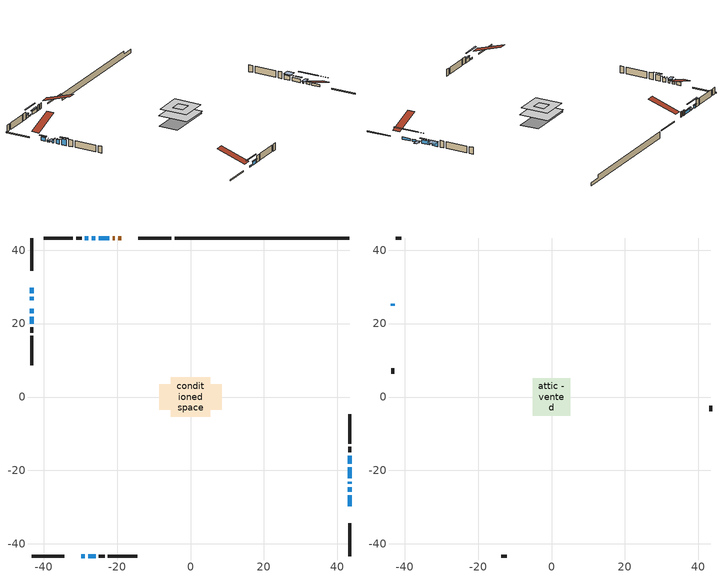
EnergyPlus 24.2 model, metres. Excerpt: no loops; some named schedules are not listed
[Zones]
conditioned space
 floor adiabatic (AdiabaticFloorConstruction): -5.39,-5.39 -5.39,5.39 5.39,5.39 5.39,-5.39 z0.86
 floor foundation (Slab1 construction): -8.51,-3.41 -8.51,3.41 8.51,3.41 8.51,-3.41 z-1.43
 wall outside (RimJoist1 construction): -5.28,43.32 -14.22,43.32 / -43.32,-43.32 -34.38,-43.32 / -43.32,43.32 -43.32,34.38 / 43.32,-43.32 43.32,-34.38 z0.86:1.16
 wall outside (AdiabaticWallConstruction 1): -18.84,43.32 -19.65,43.32 / -20.58,43.32 -21.16,43.32 z0.86:2.89
 wall outside (AdiabaticWallConstruction): -22.09,43.32 -25.07,43.32 z0.86:2.03; -43.32,29.76 -43.32,28.24 z0.86:2.08; -43.32,27.31 -43.32,26.39 z0.86:1.6; 43.32,-29.76 43.32,-26.71 / 43.32,-25.79 43.32,-24.56 z0.86:1.65; -25.99,43.32 -26.91,43.32 / -29.76,-43.32 -28.85,-43.32 z0.86:1.32; -43.32,23.98 -43.32,22.76 z0.86:2.44; -43.32,21.83 -43.32,20 z0.86:2.99; -27.92,-43.32 -25.86,-43.32 z0.86:2.16; 43.32,-23.64 43.32,-23.07 z0.86:1.12; 43.32,-22.15 43.32,-19.1 z0.86:2.13; 43.32,-18.17 43.32,-16.04 z0.86:2.41; -27.84,43.32 -28.75,43.32 z0.86:1.9
 wall outside (Wall1 construction): -29.68,43.32 -31.18,43.32 / -24.93,-43.32 -23.43,-43.32 / -43.32,19.07 -43.32,17.57 / 43.32,-15.11 43.32,-13.6 z0.86:3.3
 wall outside (Wall2 construction): -32.11,43.32 -40.04,43.32 / -22.5,-43.32 -14.57,-43.32 / -43.32,16.64 -43.32,8.71 / 43.32,-12.68 43.32,-4.75 z0.86:3.3
 wall foundation (FoundationWall1 construction): -4.35,43.32,-1.43 -4.35,43.32,0.86 38.56,43.32,0.86 38.56,43.32,-0.27 43.32,43.32,-0.27 43.32,43.32,-1.43
 window (WindowConstruction): -22.09,43.32 -25.06,43.32 z0.86:2.03
 window (WindowConstruction 7): -43.32,29.76 -43.32,28.24 z0.86:2.08
 window (WindowConstruction 8): -43.32,27.31 -43.32,26.39 z0.86:1.6
 window (WindowConstruction 10): 43.32,-29.76 43.32,-26.71 z0.86:1.65
 window (WindowConstruction 11): 43.32,-25.78 43.32,-24.57 z0.86:1.65
 window (WindowConstruction 12): -25.99,43.32 -26.91,43.32 z0.86:1.32
 window (WindowConstruction 13): -29.76,-43.32 -28.85,-43.32 z0.86:1.32
 window (WindowConstruction 1): -43.32,23.98 -43.32,22.76 z0.86:2.44
 window (WindowConstruction 2): -43.32,21.83 -43.32,20 z0.86:2.99
 window (WindowConstruction 3): -27.92,-43.32 -25.86,-43.32 z0.86:2.16
 window (WindowConstruction 9): 43.32,-23.64 43.32,-23.08 z0.86:1.11
 window (WindowConstruction 4): 43.32,-22.15 43.32,-19.1 z0.86:2.13
 window (WindowConstruction 5): 43.32,-18.17 43.32,-16.04 z0.86:2.41
 window (WindowConstruction 6): -27.84,43.32 -28.75,43.32 z0.86:1.9
 door (Door): -18.84,43.32 -19.65,43.32 z0.86:2.89
 door (Door 1): -20.58,43.32 -21.16,43.32 z0.86:2.89
 ceiling adiabatic (AdiabaticFloorConstruction): 5.39,-5.39 5.39,5.39 -5.39,5.39 -5.39,-5.39 z0.86
attic - vented
 floor to conditioned space (Floor1 construction Reversed): -1.9,-1.9 -1.9,1.9 1.9,1.9 1.9,-1.9 z3.3
 floor to conditioned space (Floor2 construction Reversed): -5.04,-5.04 -5.04,5.04 5.04,5.04 5.04,-5.04 z3.3
 wall outside (AdiabaticWallConstruction): -43.32,25.47 -43.32,24.91 z0.86:1.93
 wall outside (Wall3 construction): -40.97,43.32 -42.39,43.32 / -13.64,-43.32 -12.22,-43.32 / -43.32,7.78 -43.32,6.36 / 43.32,-3.82 43.32,-2.4 z0.86:3.3
 window (WindowConstruction 14): -43.32,25.46 -43.32,24.91 z0.86:1.93
 roof outside (Roof1 construction): -17.91,43.32,3.3 -17.91,32.83,6.8 -15.15,32.83,6.8 -15.15,43.32,3.3; -30.69,-43.32,3.3 -30.69,-32.83,6.8 -33.46,-32.83,6.8 -33.46,-43.32,3.3; -43.32,30.69,3.3 -32.83,30.69,6.8 -32.83,33.46,6.8 -43.32,33.46,3.3; 43.32,-30.69,3.3 32.83,-30.69,6.8 32.83,-33.46,6.8 43.32,-33.46,3.3
shading: -43.32,24.61 -43.32,25.76 -45.45,25.76 -45.45,24.61 z2.23; -25.36,43.32 -21.79,43.32 -21.79,43.78 -25.36,43.78 z2.33; -43.32,27.63 -43.32,30.37 -43.62,30.37 -43.62,27.63 z2.69; -43.32,25.78 -43.32,27.92 -43.62,27.92 -43.62,25.78 z2.21; 43.32,-23.66 43.32,-32.81 43.62,-32.81 43.62,-23.66 z4.7; 43.32,-21.51 43.32,-28.84 43.62,-28.84 43.62,-21.51 z4.7; -29.81,43.32 -23.09,43.32 -23.09,43.62 -29.81,43.62 z4.22; -25.95,-43.32 -32.66,-43.32 -32.66,-43.62 -25.95,-43.62 z4.22; -43.32,22.46 -43.32,24.28 -43.62,24.28 -43.62,22.46 z2.73; -43.32,19.39 -43.32,22.44 -43.62,22.44 -43.62,19.39 z3.6; -25.56,-43.32 -28.22,-43.32 -28.22,-43.78 -25.56,-43.78 z2.45; 43.32,-22.78 43.32,-23.93 45.91,-23.93 45.91,-22.78 z1.41; 43.32,-18.49 43.32,-22.76 43.62,-22.76 43.62,-18.49 z2.74; 43.32,-15.74 43.32,-18.47 45.91,-18.47 45.91,-15.74 z2.71; -29.05,43.32 -27.54,43.32 -27.54,43.78 -29.05,43.78 z2.2
[Building]
Building 1: Terrain=Suburbs
[Site:Location]
Montreal Mirabel Intl AP_QC: Latitude {deg}=45.68; Longitude {deg}=-74.03; Time Zone {hr}=-5; Elevation {m}=82; Keep Site Location Information=Yes
[Site:GroundTemperature:Shallow]
0.642858, -1.75623, -1.94836, -0.80987, 3.76054, 8.30966, 12.2535, 14.7518, 14.9641, 12.9321, 9.08883, 4.67926
[Site:WaterMainsTemperature]
Calculation Method=Schedule; Temperature Schedule=mains temperature schedule
[Material] Roughness=Rough; Thermal Absorptance=0.9
Name | Thickness {m} | Conductivity {W/m-K} | Density {kg/m3} | Specific Heat {J/kg-K} | Solar Absorptance | Visible Absorptance
asphalt or fiberglass shingles | 0.00635 | 0.162714 | 1121.4 | 1465.45 | 0.4 | 0.4
ceiling stud and cavity | 0.1397 | 0.0955869 | 65.682 | 1177.47 | 0.7 | 0.7
ceiling stud and cavity 1 | 0.1397 | 0.0949009 | 65.682 | 1177.47 | 0.7 | 0.7
concrete 4.0 in. | 0.1016 | 1.803125 | 2242.8 | 837.4 | 0.7 | 0.7
concrete 8.0 in. | 0.2032 | 1.803125 | 2242.8 | 837.4 | 0.7 | 0.7
door material | 0.04445 | 0.20624 | 512.64 | 1214.23 | 0.7 | 0.7
exterior vertical ins | 0.015425 | 0.029427 | 32.04 | 1214.23 | 0.7 | 0.7
floor covering | 0.0127 | 0.0433444 | 54.468 | 1339.84 | 0.6 | 0.6
floor rigid ins; wall rigid ins | 0.512978 | 0.029427 | 32.04 | 1214.23 | 0.7 | 0.7
floor stud and cavity | 0.1397 | 1.75129 | 37.0049 | 1207.88 | 0.7 | 0.7
furniture material conditioned space 1 | 0.1524 | 0.115458 | 640.8 | 1214.23 | 0.6 | 0.6
gypsum board | 0.0127 | 0.160291 | 801 | 837.4 | 0.6 | 0.6
gypsum board 1 | 0.0127 | 0.160291 | 801 | 837.4 | 0.7 | 0.7
osb sheathing 0.5 in. | 0.0127 | 0.115458 | 512.64 | 1214.23 | 0.7 | 0.7
osb sheathing 0.75 in. | 0.01905 | 0.115458 | 512.64 | 1214.23 | 0.7 | 0.7
osb sheathing 2.0 in. | 0.0508 | 0.115458 | 512.64 | 1214.23 | 0.7 | 0.7
rim joist stud and cavity | 0.0508 | 0.168143 | 125.044 | 1163.47 | 0.6 | 0.6
wall stud and cavity | 0.1397 | 0.128588 | 139.0536 | 1170.24 | 0.7 | 0.7
wall stud and cavity 1 | 0.1397 | 0.129639 | 139.0536 | 1170.24 | 0.7 | 0.7
wall stud and cavity 2 | 0.0889 | 6.1454 | 50.32683 | 1063.81 | 0.6 | 0.6
wall stud and cavity 3 | 0.0889 | 0.380278 | 52.3479 | 1209.89 | 0.7 | 0.7
wall stud and cavity 4 | 0.0889 | 0.391764 | 83.0341 | 1211.67 | 0.7 | 0.7
wood siding | 0.0254 | 0.102417 | 544.68 | 1172.36 | 0.4 | 0.4
wood siding 1 | 0.00254 | 0.102417 | 544.68 | 1172.36 | 0.4 | 0.4
wood siding 2; wood siding 3; wood siding 4 | 0.0254 | 0.102417 | 544.68 | 1172.36 | 0.7 | 0.7
[WindowMaterial:SimpleGlazingSystem]
Name | U-Factor {W/m2-K} | Solar Heat Gain Coefficient
WindowMaterial | 3.909303 | 0.7
WindowMaterial 1 | 4.23011 | 0.68
WindowMaterial 10 | 4.58896 | 0.66
WindowMaterial 11 | 4.77066 | 0.65
WindowMaterial 12 | 5.70412 | 0.6
WindowMaterial 13 | 5.36741 | 0.69
WindowMaterial 2 | 4.18071 | 0.68
WindowMaterial 3 | 4.01889 | 0.69
WindowMaterial 4 | 4.23181 | 0.68
WindowMaterial 5 | 3.90135 | 0.7
WindowMaterial 6 | 4.80302 | 0.65
WindowMaterial 7 | 4.25509 | 0.68
WindowMaterial 8 | 5.135751 | 0.63
WindowMaterial 9 | 4.46802 | 0.51
[Construction]
AdiabaticFloorConstruction: floor stud and cavity, floor rigid ins, osb sheathing 0.75 in., floor covering
AdiabaticWallConstruction: wood siding 3, wall rigid ins, wall stud and cavity 3, gypsum board
AdiabaticWallConstruction 1: wood siding 4, wall rigid ins, wall stud and cavity 3, gypsum board
Door; Door 1: door material
Floor1 construction Reversed: gypsum board, ceiling stud and cavity
Floor2 construction Reversed: gypsum board, ceiling stud and cavity 1
FoundationWall1 construction: concrete 8.0 in., gypsum board 1
furniture construction conditioned space 1: furniture material conditioned space 1
PartitionWallConstruction: gypsum board, wall stud and cavity 4, gypsum board
RimJoist1 construction: wood siding 2, osb sheathing 2.0 in., rim joist stud and cavity
Roof1 construction: asphalt or fiberglass shingles
Slab1 construction: concrete 4.0 in.
Wall1 construction: wood siding, osb sheathing 0.5 in., wall stud and cavity, gypsum board
Wall2 construction: wood siding, osb sheathing 0.5 in., wall stud and cavity 1, gypsum board
Wall3 construction: wood siding 1, wall stud and cavity 2
WindowConstruction: WindowMaterial
WindowConstruction 1: WindowMaterial 1
WindowConstruction 10: WindowMaterial 10
WindowConstruction 11: WindowMaterial 11
WindowConstruction 12; WindowConstruction 13: WindowMaterial 12
WindowConstruction 14: WindowMaterial 13
WindowConstruction 2: WindowMaterial 2
WindowConstruction 3: WindowMaterial 3
WindowConstruction 4: WindowMaterial 4
WindowConstruction 5: WindowMaterial 5
WindowConstruction 6: WindowMaterial 6
WindowConstruction 7: WindowMaterial 7
WindowConstruction 8: WindowMaterial 8
WindowConstruction 9: WindowMaterial 9
[Zone] Multiplier=1; Part of Total Floor Area=Yes
Name | Volume {m3}
attic - vented | 65.9236
conditioned space | 575
[Space]
Name | Zone | Volume {m3}
attic - vented 1 | attic - vented | 65.9236
conditioned space 1 | conditioned space | 575
[ZoneInfiltration:EffectiveLeakageArea]
infil attic - vented 1: Zone or Space=attic - vented 1; Schedule=Always On Discrete; Effective Air Leakage Area {cm2}=5358; Stack Coefficient=0.000412923; Wind Coefficient=1.37295e-05
[ZoneMixing]
whole house fan mix: Zone or Space=attic - vented; Schedule=Always On Continuous; Design Flow Rate Calculation Method=Flow/Zone; Design Flow Rate {m3/s}=0; Source Zone or Space=conditioned space
[SurfaceProperty:ExposedFoundationPerimeter]
Slab1: Exposed Perimeter Calculation Method=TotalExposedPerimeter; Total Exposed Perimeter {m}=47.672
[InternalMass] Zone or ZoneList=conditioned space; Space or SpaceList=conditioned space 1
Name | Construction | Surface Area {m2}
furniture mass conditioned space 1 | furniture construction conditioned space 1 | 92.88
partition wall mass | PartitionWallConstruction | 232.2
[Lights]
interior lighting: Zone or ZoneList or Space or SpaceList=conditioned space 1; Schedule=interior lighting schedule; Design Level Calculation Method=LightingLevel; Lighting Level {W}=343.2; Return Air Fraction=0; Fraction Radiant=0.6; Fraction Visible=0.2; Fraction Replaceable=1
[People]
occupants: Zone or ZoneList or Space or SpaceList=conditioned space 1; Number of People Schedule=occupants schedule; Number of People Calculation Method=People; Number of People=3; Fraction Radiant=0.314171; Sensible Heat Fraction=0.56303; Activity Level Schedule=occupants activity schedule; Carbon Dioxide Generation Rate {m3/s-W}=0; Enable ASHRAE 55 Comfort Warnings=No; Mean Radiant Temperature Calculation Type=EnclosureAveraged
[ElectricEquipment] Zone or ZoneList or Space or SpaceList=conditioned space 1; Design Level Calculation Method=EquipmentLevel
Name | Schedule | Design Level {W} | Fraction Latent | Fraction Radiant | Fraction Lost
clothes dryer | clothes dryer schedule | 140.772 | 0.015 | 0.081 | 0.85
clothes washer | clothes washer schedule | 32.1985 | 0.03 | 0.162 | 0.7
cooking range | cooking range schedule | 215.147 | 0.08 | 0.432 | 0.2
dishwasher | dishwasher schedule | 66.8632 | 0.3 | 0.18 | 0.4
fridge | fridge schedule | 72.9452 | 0 | 0.6 | 0
mech vent bath fan 0 | mech vent bath fan 0 schedule | 50.2 | 0 | 0 | 1
mech vent house fan | mech vent house fan schedule | 0 | 0 | 0 | 1
mech vent house fan cfis | mech vent house fan cfis schedule | 0 | 0 | 0 | 0
mech vent range fan 0 | mech vent range fan 0 schedule | 57 | 0 | 0 | 1
misc plug loads | misc plug loads schedule | 494.7 | 0.045 | 0.513 | 0.1
whole house fan | Always On Discrete | 0 | 0 | 0 | 1
[OtherEquipment] Zone or ZoneList or Space or SpaceList=conditioned space 1; Design Level Calculation Method=EquipmentLevel
Name | Fuel Type | Schedule | Design Level {W} | Fraction Latent | Fraction Radiant | Fraction Lost
clothes dryer 1 | Electricity | clothes dryer schedule | 0 | 0.015 | 0.081 | 0.85
cooking range 1 | Electricity | cooking range schedule | 0 | 0.08 | 0.432 | 0.2
general water use latent | None | general water use schedule | 62.594 | 1 | 0 | 0
general water use sensible | None | general water use schedule | -61.6891 | 0 | 0.6 | 0
mech vent house fan latent load | None | Always On Discrete | 0 | 1 | 0 | 0
mech vent house fan sensible load | None | Always On Discrete | 0 | 0 | 0 | 0
water heater energy adjustment1 | Electricity | Always On Discrete | 0.01 | 0 | 0 | 1
[ZoneInfiltration:DesignFlowRate] Zone or ZoneList or Space or SpaceList=conditioned space 1; Schedule=Always On Discrete; Design Flow Rate Calculation Method=Flow/Zone; Design Flow Rate {m3/s}=0
infil flow; natural vent flow; whole house fan flow
[Foundation:Kiva]
Foundation Kiva 1: Initial Indoor Air Temperature {C}=18; Wall Height Above Grade {m}=0.859993; Wall Depth Below Slab {m}=0.2032; Custom Block Material Name 1=exterior vertical ins; Custom Block Depth 1 {m}=2.28999; Custom Block X Position 1 {m}=0.2159; Custom Block Z Position 1 {m}=0
[Foundation:Kiva:Settings]
Soil Conductivity {W/m-K}=0.849921; Soil Density {kg/m3}=1842.3; Soil Specific Heat {J/kg-K}=418.7; Ground Solar Absorptivity=0.9; Ground Thermal Absorptivity=0.9; Ground Surface Roughness {m}=0.03; Far-Field Width {m}=40; Deep-Ground Boundary Condition=ZeroFlux; Deep-Ground Depth {m}=40; Minimum Cell Dimension {m}=0.2; Maximum Cell Growth Coefficient=3; Simulation Timestep=Timestep
[Exterior:Lights]
exterior lighting: Schedule=exterior lighting schedule; Design Level {W}=75.6
[Schedule:Constant]
Name | Hourly Value
Always On Continuous; mech vent house fan schedule; mech vent house fan cfis schedule; Always On Discrete | 1
occupants activity schedule | 117.228
fridge schedule | 0
[Schedule:Week:Daily]
interior lighting schedule Week Rule - Jan1-Jan27: interior lighting schedule day, interior lighting schedule day, interior lighting schedule day, interior lighting schedule day, interior lighting schedule day, interior lighting schedule day, interior lighting schedule day, interior lighting schedule default day, interior lighting schedule default day, interior lighting schedule default day, interior lighting schedule default day, interior lighting schedule default day
interior lighting schedule Week Rule - Jan28-Feb3: interior lighting schedule day, interior lighting schedule day, interior lighting schedule day, interior lighting schedule day, interior lighting schedule day 1, interior lighting schedule day 1, interior lighting schedule day 1, interior lighting schedule default day, interior lighting schedule default day, interior lighting schedule default day, interior lighting schedule default day, interior lighting schedule default day
interior lighting schedule Week Rule - Feb4-Feb24: interior lighting schedule day 1, interior lighting schedule day 1, interior lighting schedule day 1, interior lighting schedule day 1, interior lighting schedule day 1, interior lighting schedule day 1, interior lighting schedule day 1, interior lighting schedule default day, interior lighting schedule default day, interior lighting schedule default day, interior lighting schedule default day, interior lighting schedule default day
interior lighting schedule Week Rule - Feb25-Mar3: interior lighting schedule day 1, interior lighting schedule day 1, interior lighting schedule day 1, interior lighting schedule day 1, interior lighting schedule day 2, interior lighting schedule day 2, interior lighting schedule day 2, interior lighting schedule default day, interior lighting schedule default day, interior lighting schedule default day, interior lighting schedule default day, interior lighting schedule default day
interior lighting schedule Week Rule - Mar4-Mar31: interior lighting schedule day 2, interior lighting schedule day 2, interior lighting schedule day 2, interior lighting schedule day 2, interior lighting schedule day 2, interior lighting schedule day 2, interior lighting schedule day 2, interior lighting schedule default day, interior lighting schedule default day, interior lighting schedule default day, interior lighting schedule default day, interior lighting schedule default day
interior lighting schedule Week Rule - Apr1-Apr28: interior lighting schedule day 3, interior lighting schedule day 3, interior lighting schedule day 3, interior lighting schedule day 3, interior lighting schedule day 3, interior lighting schedule day 3, interior lighting schedule day 3, interior lighting schedule default day, interior lighting schedule default day, interior lighting schedule default day, interior lighting schedule default day, interior lighting schedule default day
interior lighting schedule Week Rule - Apr29-May5: interior lighting schedule day 3, interior lighting schedule day 3, interior lighting schedule day 4, interior lighting schedule day 4, interior lighting schedule day 4, interior lighting schedule day 4, interior lighting schedule day 4, interior lighting schedule default day, interior lighting schedule default day, interior lighting schedule default day, interior lighting schedule default day, interior lighting schedule default day
interior lighting schedule Week Rule - May6-May26: interior lighting schedule day 4, interior lighting schedule day 4, interior lighting schedule day 4, interior lighting schedule day 4, interior lighting schedule day 4, interior lighting schedule day 4, interior lighting schedule day 4, interior lighting schedule default day, interior lighting schedule default day, interior lighting schedule default day, interior lighting schedule default day, interior lighting schedule default day
interior lighting schedule Week Rule - May27-Jun2: interior lighting schedule day 4, interior lighting schedule day 4, interior lighting schedule day 4, interior lighting schedule day 4, interior lighting schedule day 4, interior lighting schedule day 5, interior lighting schedule day 5, interior lighting schedule default day, interior lighting schedule default day, interior lighting schedule default day, interior lighting schedule default day, interior lighting schedule default day
interior lighting schedule Week Rule - Jun3-Jun30: interior lighting schedule day 5, interior lighting schedule day 5, interior lighting schedule day 5, interior lighting schedule day 5, interior lighting schedule day 5, interior lighting schedule day 5, interior lighting schedule day 5, interior lighting schedule default day, interior lighting schedule default day, interior lighting schedule default day, interior lighting schedule default day, interior lighting schedule default day
interior lighting schedule Week Rule - Jul1-Jul28: interior lighting schedule day 6, interior lighting schedule day 6, interior lighting schedule day 6, interior lighting schedule day 6, interior lighting schedule day 6, interior lighting schedule day 6, interior lighting schedule day 6, interior lighting schedule default day, interior lighting schedule default day, interior lighting schedule default day, interior lighting schedule default day, interior lighting schedule default day
interior lighting schedule Week Rule - Jul29-Aug4: interior lighting schedule day 6, interior lighting schedule day 6, interior lighting schedule day 6, interior lighting schedule day 7, interior lighting schedule day 7, interior lighting schedule day 7, interior lighting schedule day 7, interior lighting schedule default day, interior lighting schedule default day, interior lighting schedule default day, interior lighting schedule default day, interior lighting schedule default day
interior lighting schedule Week Rule - Aug5-Aug25: interior lighting schedule day 7, interior lighting schedule day 7, interior lighting schedule day 7, interior lighting schedule day 7, interior lighting schedule day 7, interior lighting schedule day 7, interior lighting schedule day 7, interior lighting schedule default day, interior lighting schedule default day, interior lighting schedule default day, interior lighting schedule default day, interior lighting schedule default day
interior lighting schedule Week Rule - Aug26-Sep1: interior lighting schedule day 7, interior lighting schedule day 7, interior lighting schedule day 7, interior lighting schedule day 7, interior lighting schedule day 7, interior lighting schedule day 7, interior lighting schedule day 8, interior lighting schedule default day, interior lighting schedule default day, interior lighting schedule default day, interior lighting schedule default day, interior lighting schedule default day
interior lighting schedule Week Rule - Sep2-Sep29: interior lighting schedule day 8, interior lighting schedule day 8, interior lighting schedule day 8, interior lighting schedule day 8, interior lighting schedule day 8, interior lighting schedule day 8, interior lighting schedule day 8, interior lighting schedule default day, interior lighting schedule default day, interior lighting schedule default day, interior lighting schedule default day, interior lighting schedule default day
interior lighting schedule Week Rule - Sep30-Oct6: interior lighting schedule day 8, interior lighting schedule day 9, interior lighting schedule day 9, interior lighting schedule day 9, interior lighting schedule day 9, interior lighting schedule day 9, interior lighting schedule day 9, interior lighting schedule default day, interior lighting schedule default day, interior lighting schedule default day, interior lighting schedule default day, interior lighting schedule default day
interior lighting schedule Week Rule - Oct7-Oct27: interior lighting schedule day 9, interior lighting schedule day 9, interior lighting schedule day 9, interior lighting schedule day 9, interior lighting schedule day 9, interior lighting schedule day 9, interior lighting schedule day 9, interior lighting schedule default day, interior lighting schedule default day, interior lighting schedule default day, interior lighting schedule default day, interior lighting schedule default day
interior lighting schedule Week Rule - Oct28-Nov3: interior lighting schedule day 9, interior lighting schedule day 9, interior lighting schedule day 9, interior lighting schedule day 9, interior lighting schedule day 10, interior lighting schedule day 10, interior lighting schedule day 10, interior lighting schedule default day, interior lighting schedule default day, interior lighting schedule default day, interior lighting schedule default day, interior lighting schedule default day
interior lighting schedule Week Rule - Nov4-Nov24: interior lighting schedule day 10, interior lighting schedule day 10, interior lighting schedule day 10, interior lighting schedule day 10, interior lighting schedule day 10, interior lighting schedule day 10, interior lighting schedule day 10, interior lighting schedule default day, interior lighting schedule default day, interior lighting schedule default day, interior lighting schedule default day, interior lighting schedule default day
interior lighting schedule Week Rule - Nov25-Dec1: interior lighting schedule day 10, interior lighting schedule day 10, interior lighting schedule day 10, interior lighting schedule day 10, interior lighting schedule day 10, interior lighting schedule day 10, interior lighting schedule day 11, interior lighting schedule default day, interior lighting schedule default day, interior lighting schedule default day, interior lighting schedule default day, interior lighting schedule default day
interior lighting schedule Week Rule - Dec2-Dec31: interior lighting schedule day 11, interior lighting schedule day 11, interior lighting schedule day 11, interior lighting schedule day 11, interior lighting schedule day 11, interior lighting schedule day 11, interior lighting schedule day 11, interior lighting schedule default day, interior lighting schedule default day, interior lighting schedule default day, interior lighting schedule default day, interior lighting schedule default day
occupants schedule Week Rule - Jan1-Dec31: occupants schedule day, occupants schedule day, occupants schedule day, occupants schedule day, occupants schedule day, occupants schedule day, occupants schedule day, occupants schedule default day, occupants schedule default day, occupants schedule default day, occupants schedule default day, occupants schedule default day
clothes dryer schedule Week Rule - Jan1-Dec31: clothes dryer schedule day, clothes dryer schedule day, clothes dryer schedule day, clothes dryer schedule day, clothes dryer schedule day, clothes dryer schedule day, clothes dryer schedule day, clothes dryer schedule default day, clothes dryer schedule default day, clothes dryer schedule default day, clothes dryer schedule default day, clothes dryer schedule default day
clothes washer schedule Week Rule - Jan1-Dec31: clothes washer schedule day, clothes washer schedule day, clothes washer schedule day, clothes washer schedule day, clothes washer schedule day, clothes washer schedule day, clothes washer schedule day, clothes washer schedule default day, clothes washer schedule default day, clothes washer schedule default day, clothes washer schedule default day, clothes washer schedule default day
cooking range schedule Week Rule - Jan1-Dec31: cooking range schedule day, cooking range schedule day, cooking range schedule day, cooking range schedule day, cooking range schedule day, cooking range schedule day, cooking range schedule day, cooking range schedule default day, cooking range schedule default day, cooking range schedule default day, cooking range schedule default day, cooking range schedule default day
dishwasher schedule Week Rule - Jan1-Dec31: dishwasher schedule day, dishwasher schedule day, dishwasher schedule day, dishwasher schedule day, dishwasher schedule day, dishwasher schedule day, dishwasher schedule day, dishwasher schedule default day, dishwasher schedule default day, dishwasher schedule default day, dishwasher schedule default day, dishwasher schedule default day
mech vent bath fan 0 schedule Week Rule - Jan1-Dec31: mech vent bath fan 0 schedule day, mech vent bath fan 0 schedule day, mech vent bath fan 0 schedule day, mech vent bath fan 0 schedule day, mech vent bath fan 0 schedule day, mech vent bath fan 0 schedule day, mech vent bath fan 0 schedule day, mech vent bath fan 0 schedule default day, mech vent bath fan 0 schedule default day, mech vent bath fan 0 schedule default day, mech vent bath fan 0 schedule default day, mech vent bath fan 0 schedule default day
mech vent range fan 0 schedule Week Rule - Jan1-Dec31: mech vent range fan 0 schedule day, mech vent range fan 0 schedule day, mech vent range fan 0 schedule day, mech vent range fan 0 schedule day, mech vent range fan 0 schedule day, mech vent range fan 0 schedule day, mech vent range fan 0 schedule day, mech vent range fan 0 schedule default day, mech vent range fan 0 schedule default day, mech vent range fan 0 schedule default day, mech vent range fan 0 schedule default day, mech vent range fan 0 schedule default day
misc plug loads schedule Week Rule - Jan1-Dec31: misc plug loads schedule day, misc plug loads schedule day, misc plug loads schedule day, misc plug loads schedule day, misc plug loads schedule day, misc plug loads schedule day, misc plug loads schedule day, misc plug loads schedule default day, misc plug loads schedule default day, misc plug loads schedule default day, misc plug loads schedule default day, misc plug loads schedule default day
general water use schedule Week Rule - Jan1-Dec31: general water use schedule day, general water use schedule day, general water use schedule day, general water use schedule day, general water use schedule day, general water use schedule day, general water use schedule day, general water use schedule default day, general water use schedule default day, general water use schedule default day, general water use schedule default day, general water use schedule default day
exterior lighting schedule Week Rule - Jan1-Jan27: exterior lighting schedule day, exterior lighting schedule day, exterior lighting schedule day, exterior lighting schedule day, exterior lighting schedule day, exterior lighting schedule day, exterior lighting schedule day, exterior lighting schedule default day, exterior lighting schedule default day, exterior lighting schedule default day, exterior lighting schedule default day, exterior lighting schedule default day
exterior lighting schedule Week Rule - Jan28-Feb3: exterior lighting schedule day, exterior lighting schedule day, exterior lighting schedule day, exterior lighting schedule day, exterior lighting schedule day 1, exterior lighting schedule day 1, exterior lighting schedule day 1, exterior lighting schedule default day, exterior lighting schedule default day, exterior lighting schedule default day, exterior lighting schedule default day, exterior lighting schedule default day
exterior lighting schedule Week Rule - Feb4-Feb24: exterior lighting schedule day 1, exterior lighting schedule day 1, exterior lighting schedule day 1, exterior lighting schedule day 1, exterior lighting schedule day 1, exterior lighting schedule day 1, exterior lighting schedule day 1, exterior lighting schedule default day, exterior lighting schedule default day, exterior lighting schedule default day, exterior lighting schedule default day, exterior lighting schedule default day
exterior lighting schedule Week Rule - Feb25-Mar3: exterior lighting schedule day 1, exterior lighting schedule day 1, exterior lighting schedule day 1, exterior lighting schedule day 1, exterior lighting schedule day 2, exterior lighting schedule day 2, exterior lighting schedule day 2, exterior lighting schedule default day, exterior lighting schedule default day, exterior lighting schedule default day, exterior lighting schedule default day, exterior lighting schedule default day
exterior lighting schedule Week Rule - Mar4-Mar31: exterior lighting schedule day 2, exterior lighting schedule day 2, exterior lighting schedule day 2, exterior lighting schedule day 2, exterior lighting schedule day 2, exterior lighting schedule day 2, exterior lighting schedule day 2, exterior lighting schedule default day, exterior lighting schedule default day, exterior lighting schedule default day, exterior lighting schedule default day, exterior lighting schedule default day
exterior lighting schedule Week Rule - Apr1-Apr28: exterior lighting schedule day 3, exterior lighting schedule day 3, exterior lighting schedule day 3, exterior lighting schedule day 3, exterior lighting schedule day 3, exterior lighting schedule day 3, exterior lighting schedule day 3, exterior lighting schedule default day, exterior lighting schedule default day, exterior lighting schedule default day, exterior lighting schedule default day, exterior lighting schedule default day
exterior lighting schedule Week Rule - Apr29-May5: exterior lighting schedule day 3, exterior lighting schedule day 3, exterior lighting schedule day 4, exterior lighting schedule day 4, exterior lighting schedule day 4, exterior lighting schedule day 4, exterior lighting schedule day 4, exterior lighting schedule default day, exterior lighting schedule default day, exterior lighting schedule default day, exterior lighting schedule default day, exterior lighting schedule default day
exterior lighting schedule Week Rule - May6-May26: exterior lighting schedule day 4, exterior lighting schedule day 4, exterior lighting schedule day 4, exterior lighting schedule day 4, exterior lighting schedule day 4, exterior lighting schedule day 4, exterior lighting schedule day 4, exterior lighting schedule default day, exterior lighting schedule default day, exterior lighting schedule default day, exterior lighting schedule default day, exterior lighting schedule default day
exterior lighting schedule Week Rule - May27-Jun2: exterior lighting schedule day 4, exterior lighting schedule day 4, exterior lighting schedule day 4, exterior lighting schedule day 4, exterior lighting schedule day 4, exterior lighting schedule day 5, exterior lighting schedule day 5, exterior lighting schedule default day, exterior lighting schedule default day, exterior lighting schedule default day, exterior lighting schedule default day, exterior lighting schedule default day
exterior lighting schedule Week Rule - Jun3-Jun30: exterior lighting schedule day 5, exterior lighting schedule day 5, exterior lighting schedule day 5, exterior lighting schedule day 5, exterior lighting schedule day 5, exterior lighting schedule day 5, exterior lighting schedule day 5, exterior lighting schedule default day, exterior lighting schedule default day, exterior lighting schedule default day, exterior lighting schedule default day, exterior lighting schedule default day
exterior lighting schedule Week Rule - Jul1-Jul28: exterior lighting schedule day 6, exterior lighting schedule day 6, exterior lighting schedule day 6, exterior lighting schedule day 6, exterior lighting schedule day 6, exterior lighting schedule day 6, exterior lighting schedule day 6, exterior lighting schedule default day, exterior lighting schedule default day, exterior lighting schedule default day, exterior lighting schedule default day, exterior lighting schedule default day
exterior lighting schedule Week Rule - Jul29-Aug4: exterior lighting schedule day 6, exterior lighting schedule day 6, exterior lighting schedule day 6, exterior lighting schedule day 7, exterior lighting schedule day 7, exterior lighting schedule day 7, exterior lighting schedule day 7, exterior lighting schedule default day, exterior lighting schedule default day, exterior lighting schedule default day, exterior lighting schedule default day, exterior lighting schedule default day
exterior lighting schedule Week Rule - Aug5-Aug25: exterior lighting schedule day 7, exterior lighting schedule day 7, exterior lighting schedule day 7, exterior lighting schedule day 7, exterior lighting schedule day 7, exterior lighting schedule day 7, exterior lighting schedule day 7, exterior lighting schedule default day, exterior lighting schedule default day, exterior lighting schedule default day, exterior lighting schedule default day, exterior lighting schedule default day
exterior lighting schedule Week Rule - Aug26-Sep1: exterior lighting schedule day 7, exterior lighting schedule day 7, exterior lighting schedule day 7, exterior lighting schedule day 7, exterior lighting schedule day 7, exterior lighting schedule day 7, exterior lighting schedule day 8, exterior lighting schedule default day, exterior lighting schedule default day, exterior lighting schedule default day, exterior lighting schedule default day, exterior lighting schedule default day
exterior lighting schedule Week Rule - Sep2-Sep29: exterior lighting schedule day 8, exterior lighting schedule day 8, exterior lighting schedule day 8, exterior lighting schedule day 8, exterior lighting schedule day 8, exterior lighting schedule day 8, exterior lighting schedule day 8, exterior lighting schedule default day, exterior lighting schedule default day, exterior lighting schedule default day, exterior lighting schedule default day, exterior lighting schedule default day
[Schedule:Year]
interior lighting schedule: interior lighting schedule Week Rule - Jan1-Jan27, 1, 1, 1, 27, interior lighting schedule Week Rule - Jan28-Feb3, 1, 28, 2, 3, interior lighting schedule Week Rule - Feb4-Feb24, 2, 4, 2, 24, interior lighting schedule Week Rule - Feb25-Mar3, 2, 25, 3, 3, interior lighting schedule Week Rule - Mar4-Mar31, 3, 4, 3, 31, interior lighting schedule Week Rule - Apr1-Apr28, 4, 1, 4, 28, interior lighting schedule Week Rule - Apr29-May5, 4, 29, 5, 5, interior lighting schedule Week Rule - May6-May26, 5, 6, 5, 26, interior lighting schedule Week Rule - May27-Jun2, 5, 27, 6, 2, interior lighting schedule Week Rule - Jun3-Jun30, 6, 3, 6, 30, interior lighting schedule Week Rule - Jul1-Jul28, 7, 1, 7, 28, interior lighting schedule Week Rule - Jul29-Aug4, 7, 29, 8, 4, interior lighting schedule Week Rule - Aug5-Aug25, 8, 5, 8, 25, interior lighting schedule Week Rule - Aug26-Sep1, 8, 26, 9, 1, interior lighting schedule Week Rule - Sep2-Sep29, 9, 2, 9, 29, interior lighting schedule Week Rule - Sep30-Oct6, 9, 30, 10, 6, interior lighting schedule Week Rule - Oct7-Oct27, 10, 7, 10, 27, interior lighting schedule Week Rule - Oct28-Nov3, 10, 28, 11, 3, interior lighting schedule Week Rule - Nov4-Nov24, 11, 4, 11, 24, interior lighting schedule Week Rule - Nov25-Dec1, 11, 25, 12, 1, interior lighting schedule Week Rule - Dec2-Dec31, 12, 2, 12, 31
occupants schedule: occupants schedule Week Rule - Jan1-Dec31, 1, 1, 12, 31
clothes dryer schedule: clothes dryer schedule Week Rule - Jan1-Dec31, 1, 1, 12, 31
clothes washer schedule: clothes washer schedule Week Rule - Jan1-Dec31, 1, 1, 12, 31
cooking range schedule: cooking range schedule Week Rule - Jan1-Dec31, 1, 1, 12, 31
dishwasher schedule: dishwasher schedule Week Rule - Jan1-Dec31, 1, 1, 12, 31
mech vent bath fan 0 schedule: mech vent bath fan 0 schedule Week Rule - Jan1-Dec31, 1, 1, 12, 31
mech vent range fan 0 schedule: mech vent range fan 0 schedule Week Rule - Jan1-Dec31, 1, 1, 12, 31
misc plug loads schedule: misc plug loads schedule Week Rule - Jan1-Dec31, 1, 1, 12, 31
general water use schedule: general water use schedule Week Rule - Jan1-Dec31, 1, 1, 12, 31
exterior lighting schedule: exterior lighting schedule Week Rule - Jan1-Jan27, 1, 1, 1, 27, exterior lighting schedule Week Rule - Jan28-Feb3, 1, 28, 2, 3, exterior lighting schedule Week Rule - Feb4-Feb24, 2, 4, 2, 24, exterior lighting schedule Week Rule - Feb25-Mar3, 2, 25, 3, 3, exterior lighting schedule Week Rule - Mar4-Mar31, 3, 4, 3, 31, exterior lighting schedule Week Rule - Apr1-Apr28, 4, 1, 4, 28, exterior lighting schedule Week Rule - Apr29-May5, 4, 29, 5, 5, exterior lighting schedule Week Rule - May6-May26, 5, 6, 5, 26, exterior lighting schedule Week Rule - May27-Jun2, 5, 27, 6, 2, exterior lighting schedule Week Rule - Jun3-Jun30, 6, 3, 6, 30, exterior lighting schedule Week Rule - Jul1-Jul28, 7, 1, 7, 28, exterior lighting schedule Week Rule - Jul29-Aug4, 7, 29, 8, 4, exterior lighting schedule Week Rule - Aug5-Aug25, 8, 5, 8, 25, exterior lighting schedule Week Rule - Aug26-Sep1, 8, 26, 9, 1, exterior lighting schedule Week Rule - Sep2-Sep29, 9, 2, 9, 29, exterior lighting schedule Week Rule - Sep30-Oct6, 9, 30, 10, 6, exterior lighting schedule Week Rule - Oct7-Oct27, 10, 7, 10, 27, exterior lighting schedule Week Rule - Oct28-Nov3, 10, 28, 11, 3, exterior lighting schedule Week Rule - Nov4-Nov24, 11, 4, 11, 24, exterior lighting schedule Week Rule - Nov25-Dec1, 11, 25, 12, 1, exterior lighting schedule Week Rule - Dec2-Dec31, 12, 2, 12, 31
[Schedule:Compact]
mains temperature schedule: Through: 01/01, For: AllDays, Until: 24:00, 5.61444, Through: 01/02, For: AllDays, Until: 24:00, 5.535, Through: 01/03, For: AllDays, Until: 24:00, 5.45667, Through: 01/04, For: AllDays, Until: 24:00, 5.37944, Through: 01/05, For: AllDays, Until: 24:00, 5.30333, Through: 01/06, For: AllDays, Until: 24:00, 5.22889, Through: 01/07, For: AllDays, Until: 24:00, 5.15611, Through: 01/08, For: AllDays, Until: 24:00, 5.08389, Through: 01/09, For: AllDays, Until: 24:00, 5.01333, Through: 01/10, For: AllDays, Until: 24:00, 4.94444, Through: 01/11, For: AllDays, Until: 24:00, 4.87667, Through: 01/12, For: AllDays, Until: 24:00, 4.81056, Through: 01/13, For: AllDays, Until: 24:00, 4.74556, Through: 01/14, For: AllDays, Until: 24:00, 4.68222, Through: 01/15, For: AllDays, Until: 24:00, 4.62056, Through: 01/16, For: AllDays, Until: 24:00, 4.56, Through: 01/17, For: AllDays, Until: 24:00, 4.50111, Through: 01/18, For: AllDays, Until: 24:00, 4.44389, Through: 01/19, For: AllDays, Until: 24:00, 4.38778, Through: 01/20, For: AllDays, Until: 24:00, 4.33389, Through: 01/21, For: AllDays, Until: 24:00, 4.28111, Through: 01/22, For: AllDays, Until: 24:00, 4.23, Through: 01/23, For: AllDays, Until: 24:00, 4.18056, Through: 01/24, For: AllDays, Until: 24:00, 4.13278, Through: 01/25, For: AllDays, Until: 24:00, 4.08667, Through: 01/26, For: AllDays, Until: 24:00, 4.04222, Through: 01/27, For: AllDays, Until: 24:00, 3.99944, Through: 01/28, For: AllDays, Until: 24:00, 3.95833, Through: 01/29, For: AllDays, Until: 24:00, 3.91889, Through: 01/30, For: AllDays, Until: 24:00, 3.88111, Through: 01/31, For: AllDays, Until: 24:00, 3.845, Through: 02/01, For: AllDays, Until: 24:00, 3.81056, Through: 02/02, For: AllDays, Until: 24:00, 3.77778, Through: 02/03, For: AllDays, Until: 24:00, 3.74722, Through: 02/04, For: AllDays, Until: 24:00, 3.71833, Through: 02/05, For: AllDays, Until: 24:00, 3.69056, Through: 02/06, For: AllDays, Until: 24:00, 3.66556, Through: 02/07, For: AllDays, Until: 24:00, 3.64167, Through: 02/08, For: AllDays, Until: 24:00, 3.61944, Through: 02/09, For: AllDays, Until: 24:00, 3.59944, Through: 02/10, For: AllDays, Until: 24:00, 3.58111, Through: 02/11, For: AllDays, Until: 24:00, 3.56444, Through: 02/12, For: AllDays, Until: 24:00, 3.55, Through: 02/13, For: AllDays, Until: 24:00, 3.53667, Through: 02/14, For: AllDays, Until: 24:00, 3.52556, Through: 02/15, For: AllDays, Until: 24:00, 3.51667, Through: 02/16, For: AllDays, Until: 24:00, 3.50889, Through: 02/17, For: AllDays, Until: 24:00, 3.50333, Through: 02/18, For: AllDays, Until: 24:00, 3.49944, Through: 02/19, For: AllDays, Until: 24:00, 3.49778, Through: 02/20, For: AllDays, Until: 24:00, 3.49778, Through: 02/21, For: AllDays, Until: 24:00, 3.49944, Through: 02/22, For: AllDays, Until: 24:00, 3.50278, Through: 02/23, For: AllDays, Until: 24:00, 3.50833, Through: 02/24, For: AllDays, Until: 24:00, 3.515, Through: 02/25, For: AllDays, Until: 24:00, 3.52444, Through: 02/26, For: AllDays, Until: 24:00, 3.535, Through: 02/27, For: AllDays, Until: 24:00, 3.54778, Through: 02/28, For: AllDays, Until: 24:00, 3.56222, Through: 03/01, For: AllDays, Until: 24:00, 3.57833, Through: 03/02, For: AllDays, Until: 24:00, 3.59667, Through: 03/03, For: AllDays, Until: 24:00, 3.61667, Through: 03/04, For: AllDays, Until: 24:00, 3.63833, Through: 03/05, For: AllDays, Until: 24:00, 3.66167, Through: 03/06, For: AllDays, Until: 24:00, 3.68667, Through: 03/07, For: AllDays, Until: 24:00, 3.71389, Through: 03/08, For: AllDays, Until: 24:00, 3.74278, Through: 03/09, For: AllDays, Until: 24:00, 3.77333, Through: 03/10, For: AllDays, Until: 24:00, 3.80556, Through: 03/11, For: AllDays, Until: 24:00, 3.83944, Through: 03/12, For: AllDays, Until: 24:00, 3.87556, Through: 03/13, For: AllDays, Until: 24:00, 3.91278, Through: 03/14, For: AllDays, Until: 24:00, 3.95222, Through: 03/15, For: AllDays, Until: 24:00, 3.99278, Through: 03/16, For: AllDays, Until: 24:00, 4.03556, Through: 03/17, For: AllDays, Until: 24:00, 4.08, Through: 03/18, For: AllDays, Until: 24:00, 4.12556, Through: 03/19, For: AllDays, Until: 24:00, 4.17333, Through: 03/20, For: AllDays, Until: 24:00, 4.22278, Through: 03/21, For: AllDays, Until: 24:00, 4.27333, Through: 03/22, For: AllDays, Until: 24:00, 4.32556, Through: 03/23, For: AllDays, Until: 24:00, 4.38, Through: 03/24, For: AllDays, Until: 24:00, 4.43556, Through: 03/25, For: AllDays, Until: 24:00, 4.49222, Through: 03/26, For: AllDays, Until: 24:00, 4.55111, Through: 03/27, For: AllDays, Until: 24:00, 4.61111, Through: 03/28, For: AllDays, Until: 24:00, 4.67278, Through: 03/29, For: AllDays, Until: 24:00, 4.73611, Through: 03/30, For: AllDays, Until: 24:00, 4.80056, Through: 03/31, For: AllDays, Until: 24:00, 4.86667, Through: 04/01, For: AllDays, Until: 24:00, 4.93444, Through: 04/02, For: AllDays, Until: 24:00, 5.00333, Through: 04/03, For: AllDays, Until: 24:00, 5.07333, Through: 04/04, For: AllDays, Until: 24:00, 5.145, Through: 04/05, For: AllDays, Until: 24:00, 5.21833, Through: 04/06, For: AllDays, Until: 24:00, 5.29222, Through: 04/07, For: AllDays, Until: 24:00, 5.36778, Through: 04/08, For: AllDays, Until: 24:00, 5.445, Through: 04/09, For: AllDays, Until: 24:00, 5.52333, Through: 04/10, For: AllDays, Until: 24:00, 5.60222, Through: 04/11, For: AllDays, Until: 24:00, 5.68278, Through: 04/12, For: AllDays, Until: 24:00, 5.765, Through: 04/13, For: AllDays, Until: 24:00, 5.84778, Through: 04/14, For: AllDays, Until: 24:00, 5.93167, Through: 04/15, For: AllDays, Until: 24:00, 6.01722, Through: 04/16, For: AllDays, Until: 24:00, 6.10333, Through: 04/17, For: AllDays, Until: 24:00, 6.19056, Through: 04/18, For: AllDays, Until: 24:00, 6.27889, Through: 04/19, For: AllDays, Until: 24:00, 6.36833, Through: 04/20, For: AllDays, Until: 24:00, 6.45833, Through: 04/21, For: AllDays, Until: 24:00, 6.55, Through: 04/22, For: AllDays, Until: 24:00, 6.64222, Through: 04/23, For: AllDays, Until: 24:00, 6.735, Through: 04/24, For: AllDays, Until: 24:00, 6.82944, Through: 04/25, For: AllDays, Until: 24:00, 6.92389, Through: 04/26, For: AllDays, Until: 24:00, 7.01944, Through: 04/27, For: AllDays, Until: 24:00, 7.11611, Through: 04/28, For: AllDays, Until: 24:00, 7.21333, Through: 04/29, For: AllDays, Until: 24:00, 7.31111, Through: 04/30, For: AllDays, Until: 24:00, 7.41, Through: 05/01, For: AllDays, Until: 24:00, 7.50944, Through: 05/02, For: AllDays, Until: 24:00, 7.60889, Through: 05/03, For: AllDays, Until: 24:00, 7.71, Through: 05/04, For: AllDays, Until: 24:00, 7.81111, Through: 05/05, For: AllDays, Until: 24:00, 7.91278, Through: 05/06, For: AllDays, Until: 24:00, 8.015, Through: 05/07, For: AllDays, Until: 24:00, 8.11778, Through: 05/08, For: AllDays, Until: 24:00, 8.22056, Through: 05/09, For: AllDays, Until: 24:00, 8.32444, Through: 05/10, For: AllDays, Until: 24:00, 8.42833, Through: 05/11, For: AllDays, Until: 24:00, 8.53278, Through: 05/12, For: AllDays, Until: 24:00, 8.63722, Through: 05/13, For: AllDays, Until: 24:00, 8.74222, Through: 05/14, For: AllDays, Until: 24:00, 8.84778, Through: 05/15, For: AllDays, Until: 24:00, 8.95333, Through: 05/16, For: AllDays, Until: 24:00, 9.05889, Through: 05/17, For: AllDays, Until: 24:00, 9.165, Through: 05/18, For: AllDays, Until: 24:00, 9.27111, Through: 05/19, For: AllDays, Until: 24:00, 9.37722, Through: 05/20, For: AllDays, Until: 24:00, 9.48389, Through: 05/21, For: AllDays, Until: 24:00, 9.59, Through: 05/22, For: AllDays, Until: 24:00, 9.69667, Through: 05/23, For: AllDays, Until: 24:00, 9.80278, Through: 05/24, For: AllDays, Until: 24:00, 9.90944, Through: 05/25, For: AllDays, Until: 24:00, 10.0156, Through: 05/26, For: AllDays, Until: 24:00, 10.1217, Through: 05/27, For: AllDays, Until: 24:00, 10.2278, Through: 05/28, For: AllDays, Until: 24:00, 10.3339, Through: 05/29, For: AllDays, Until: 24:00, 10.4394, Through: 05/30, For: AllDays, Until: 24:00, 10.545, Through: 05/31, For: AllDays, Until: 24:00, 10.65, Through: 06/01, For: AllDays, Until: 24:00, 10.755, Through: 06/02, For: AllDays, Until: 24:00, 10.86, Through: 06/03, For: AllDays, Until: 24:00, 10.9639, Through: 06/04, For: AllDays, Until: 24:00, 11.0678, Through: 06/05, For: AllDays, Until: 24:00, 11.1717, Through: 06/06, For: AllDays, Until: 24:00, 11.2744, Through: 06/07, For: AllDays, Until: 24:00, 11.3772, Through: 06/08, For: AllDays, Until: 24:00, 11.4789, Through: 06/09, For: AllDays, Until: 24:00, 11.5806, Through: 06/10, For: AllDays, Until: 24:00, 11.6817, Through: 06/11, For: AllDays, Until: 24:00, 11.7822, Through: 06/12, For: AllDays, Until: 24:00, 11.8817, Through: 06/13, For: AllDays, Until: 24:00, 11.9811, Through: 06/14, For: AllDays, Until: 24:00, 12.0794, Through: 06/15, For: AllDays, Until: 24:00, 12.1772, Through: 06/16, For: AllDays, Until: 24:00, 12.2739, Through: 06/17, For: AllDays, Until: 24:00, 12.37, Through: 06/18, For: AllDays, Until: 24:00, 12.4656, Through: 06/19, For: AllDays, Until: 24:00, 12.56, Through: 06/20, For: AllDays, Until: 24:00, 12.6539, Through: 06/21, For: AllDays, Until: 24:00, 12.7467, Through: 06/22, For: AllDays, Until: 24:00, 12.8389, Through: 06/23, For: AllDays, Until: 24:00, 12.93, Through: 06/24, For: AllDays, Until: 24:00, 13.02, Through: 06/25, For: AllDays, Until: 24:00, 13.1089, Through: 06/26, For: AllDays, Until: 24:00, 13.1972, Through: 06/27, For: AllDays, Until: 24:00, 13.2839, Through: 06/28, For: AllDays, Until: 24:00, 13.37, Through: 06/29, For: AllDays, Until: 24:00, 13.455, Through: 06/30, For: AllDays, Until: 24:00, 13.5383, Through: 07/01, For: AllDays, Until: 24:00, 13.6211, Through: 07/02, For: AllDays, Until: 24:00, 13.7028, Through: 07/03, For: AllDays, Until: 24:00, 13.7828, Through: 07/04, For: AllDays, Until: 24:00, 13.8617, Through: 07/05, For: AllDays, Until: 24:00, 13.9394, Through: 07/06, For: AllDays, Until: 24:00, 14.0161, Through: 07/07, For: AllDays, Until: 24:00, 14.0911, Through: 07/08, For: AllDays, Until: 24:00, 14.165, Through: 07/09, For: AllDays, Until: 24:00, 14.2378, Through: 07/10, For: AllDays, Until: 24:00, 14.3089, Through: 07/11, For: AllDays, Until: 24:00, 14.3789, Through: 07/12, For: AllDays, Until: 24:00, 14.4472, Through: 07/13, For: AllDays, Until: 24:00, 14.5144, Through: 07/14, For: AllDays, Until: 24:00, 14.58, Through: 07/15, For: AllDays, Until: 24:00, 14.6444, Through: 07/16, For: AllDays, Until: 24:00, 14.7072, Through: 07/17, For: AllDays, Until: 24:00, 14.7683, Through: 07/18, For: AllDays, Until: 24:00, 14.8278, Through: 07/19, For: AllDays, Until: 24:00, 14.8861, Through: 07/20, For: AllDays, Until: 24:00, 14.9428, Through: 07/21, For: AllDays, Until: 24:00, 14.9978, Through: 07/22, For: AllDays, Until: 24:00, 15.0517, Through: 07/23, For: AllDays, Until: 24:00, 15.1033, Through: 07/24, For: AllDays, Until: 24:00, 15.1539, Through: 07/25, For: AllDays, Until: 24:00, 15.2028, Through: 07/26, For: AllDays, Until: 24:00, 15.2494, Through: 07/27, For: AllDays, Until: 24:00, 15.295, Through: 07/28, For: AllDays, Until: 24:00, 15.3389, Through: 07/29, For: AllDays, Until: 24:00, 15.3811, Through: 07/30, For: AllDays, Until: 24:00, 15.4211, Through: 07/31, For: AllDays, Until: 24:00, 15.46, Through: 08/01, For: AllDays, Until: 24:00, 15.4972, Through: 08/02, For: AllDays, Until: 24:00, 15.5322, Through: 08/03, For: AllDays, Until: 24:00, 15.5656, Through: 08/04, For: AllDays, Until: 24:00, 15.5978, Through: 08/05, For: AllDays, Until: 24:00, 15.6278, Through: 08/06, For: AllDays, Until: 24:00, 15.6561, Through: 08/07, For: AllDays, Until: 24:00, 15.6822, Through: 08/08, For: AllDays, Until: 24:00, 15.7072, Through: 08/09, For: AllDays, Until: 24:00, 15.73, Through: 08/10, For: AllDays, Until: 24:00, 15.7511, Through: 08/11, For: AllDays, Until: 24:00, 15.7706, Through: 08/12, For: AllDays, Until: 24:00, 15.7883, Through: 08/13, For: AllDays, Until: 24:00, 15.8039, Through: 08/14, For: AllDays, Until: 24:00, 15.8178, Through: 08/15, For: AllDays, Until: 24:00, 15.83, Through: 08/16, For: AllDays, Until: 24:00, 15.84, Through: 08/17, For: AllDays, Until: 24:00, 15.8489, Through: 08/18, For: AllDays, Until: 24:00, 15.8556, Through: 08/19, For: AllDays, Until: 24:00, 15.86, Through: 08/20, For: AllDays, Until: 24:00, 15.8633, Through: 08/21, For: AllDays, Until: 24:00, 15.8644, Through: 08/22, For: AllDays, Until: 24:00, 15.8633, Through: 08/23, For: AllDays, Until: 24:00, 15.8611, Through: 08/24, For: AllDays, Until: 24:00, 15.8567, Through: 08/25, For: AllDays, Until: 24:00, 15.8506, Through: 08/26, For: AllDays, Until: 24:00, 15.8428, Through: 08/27, For: AllDays, Until: 24:00, 15.8328, Through: 08/28, For: AllDays, Until: 24:00, 15.8211, Through: 08/29, For: AllDays, Until: 24:00, 15.8078, Through: 08/30, For: AllDays, Until: 24:00, 15.7922, Through: 08/31, For: AllDays, Until: 24:00, 15.7756, Through: 09/01, For: AllDays, Until: 24:00, 15.7567, Through: 09/02, For: AllDays, Until: 24:00, 15.7356, Through: 09/03, For: AllDays, Until: 24:00, 15.7133, Through: 09/04, For: AllDays, Until: 24:00, 15.6889, Through: 09/05, For: AllDays, Until: 24:00, 15.6628, Through: 09/06, For: AllDays, Until: 24:00, 15.635, Through: 09/07, For: AllDays, Until: 24:00, 15.6056, Through: 09/08, For: AllDays, Until: 24:00, 15.5744, Through: 09/09, For: AllDays, Until: 24:00, 15.5411, Through: 09/10, For: AllDays, Until: 24:00, 15.5061, Through: 09/11, For: AllDays, Until: 24:00, 15.47, Through: 09/12, For: AllDays, Until: 24:00, 15.4317, Through: 09/13, For: AllDays, Until: 24:00, 15.3917, Through: 09/14, For: AllDays, Until: 24:00, 15.35, Through: 09/15, For: AllDays, Until: 24:00, 15.3067, Through: 09/16, For: AllDays, Until: 24:00, 15.2617, Through: 09/17, For: AllDays, Until: 24:00, 15.215, Through: 09/18, For: AllDays, Until: 24:00, 15.1667, Through: 09/19, For: AllDays, Until: 24:00, 15.1167, Through: 09/20, For: AllDays, Until: 24:00, 15.065, Through: 09/21, For: AllDays, Until: 24:00, 15.0122, Through: 09/22, For: AllDays, Until: 24:00, 14.9572, Through: 09/23, For: AllDays, Until: 24:00, 14.9011, Through: 09/24, For: AllDays, Until: 24:00, 14.8433, Through: 09/25, For: AllDays, Until: 24:00, 14.7839, Through: 09/26, For: AllDays, Until: 24:00, 14.7233, Through: 09/27, For: AllDays, Until: 24:00, 14.6606, Through: 09/28, For: AllDays, Until: 24:00, 14.5972, Through: 09/29, For: AllDays, Until: 24:00, 14.5317, Through: 09/30, For: AllDays, Until: 24:00, 14.465, Through: 10/01, For: AllDays, Until: 24:00, 14.3967, Through: 10/02, For: AllDays, Until: 24:00, 14.3272, Through: 10/03, For: AllDays, Until: 24:00, 14.2567, Through: 10/04, For: AllDays, Until: 24:00, 14.1844, Through: 10/05, For: AllDays, Until: 24:00, 14.1106, Through: 10/06, For: AllDays, Until: 24:00, 14.0356, Through: 10/07, For: AllDays, Until: 24:00, 13.9594, Through: 10/08, For: AllDays, Until: 24:00, 13.8822, Through: 10/09, For: AllDays, Until: 24:00, 13.8033, Through: 10/10, For: AllDays, Until: 24:00, 13.7233, Through: 10/11, For: AllDays, Until: 24:00, 13.6422, Through: 10/12, For: AllDays, Until: 24:00, 13.56, Through: 10/13, For: AllDays, Until: 24:00, 13.4767, Through: 10/14, For: AllDays, Until: 24:00, 13.3922, Through: 10/15, For: AllDays, Until: 24:00, 13.3067, Through: 10/16, For: AllDays, Until: 24:00, 13.22, Through: 10/17, For: AllDays, Until: 24:00, 13.1322, Through: 10/18, For: AllDays, Until: 24:00, 13.0433, Through: 10/19, For: AllDays, Until: 24:00, 12.9533, Through: 10/20, For: AllDays, Until: 24:00, 12.8628, Through: 10/21, For: AllDays, Until: 24:00, 12.7711, Through: 10/22, For: AllDays, Until: 24:00, 12.6783, Through: 10/23, For: AllDays, Until: 24:00, 12.585, Through: 10/24, For: AllDays, Until: 24:00, 12.4906, Through: 10/25, For: AllDays, Until: 24:00, 12.395, Through: 10/26, For: AllDays, Until: 24:00, 12.2994, Through: 10/27, For: AllDays, Until: 24:00, 12.2022, Through: 10/28, For: AllDays, Until: 24:00, 12.105, Through: 10/29, For: AllDays, Until: 24:00, 12.0067, Through: 10/30, For: AllDays, Until: 24:00, 11.9078, Through: 10/31, For: AllDays, Until: 24:00, 11.8083, Through: 11/01, For: AllDays, Until: 24:00, 11.7078, Through: 11/02, For: AllDays, Until: 24:00, 11.6072, Through: 11/03, For: AllDays, Until: 24:00, 11.5056, Through: 11/04, For: AllDays, Until: 24:00, 11.4039, Through: 11/05, For: AllDays, Until: 24:00, 11.3011, Through: 11/06, For: AllDays, Until: 24:00, 11.1983, Through: 11/07, For: AllDays, Until: 24:00, 11.095, Through: 11/08, For: AllDays, Until: 24:00, 10.9911, Through: 11/09, For: AllDays, Until: 24:00, 10.8872, Through: 11/10, For: AllDays, Until: 24:00, 10.7822, Through: 11/11, For: AllDays, Until: 24:00, 10.6778, Through: 11/12, For: AllDays, Until: 24:00, 10.5722, Through: 11/13, For: AllDays, Until: 24:00, 10.4672, Through: 11/14, For: AllDays, Until: 24:00, 10.3611, Through: 11/15, For: AllDays, Until: 24:00, 10.2556, Through: 11/16, For: AllDays, Until: 24:00, 10.1494, Through: 11/17, For: AllDays, Until: 24:00, 10.0433, Through: 11/18, For: AllDays, Until: 24:00, 9.93722, Through: 11/19, For: AllDays, Until: 24:00, 9.83056, Through: 11/20, For: AllDays, Until: 24:00, 9.72444, Through: 11/21, For: AllDays, Until: 24:00, 9.61778, Through: 11/22, For: AllDays, Until: 24:00, 9.51167, Through: 11/23, For: AllDays, Until: 24:00, 9.405, Through: 11/24, For: AllDays, Until: 24:00, 9.29889, Through: 11/25, For: AllDays, Until: 24:00, 9.19278, Through: 11/26, For: AllDays, Until: 24:00, 9.08667, Through: 11/27, For: AllDays, Until: 24:00, 8.98111, Through: 11/28, For: AllDays, Until: 24:00, 8.875, Through: 11/29, For: AllDays, Until: 24:00, 8.77, Through: 11/30, For: AllDays, Until: 24:00, 8.665, Through: 12/01, For: AllDays, Until: 24:00, 8.56, Through: 12/02, For: AllDays, Until: 24:00, 8.45556, Through: 12/03, For: AllDays, Until: 24:00, 8.35111, Through: 12/04, For: AllDays, Until: 24:00, 8.24778, Through: 12/05, For: AllDays, Until: 24:00, 8.14444, Through: 12/06, For: AllDays, Until: 24:00, 8.04167, Through: 12/07, For: AllDays, Until: 24:00, 7.93889, Through: 12/08, For: AllDays, Until: 24:00, 7.83722, Through: 12/09, For: AllDays, Until: 24:00, 7.73611, Through: 12/10, For: AllDays, Until: 24:00, 7.63556, Through: 12/11, For: AllDays, Until: 24:00, 7.535, Through: 12/12, For: AllDays, Until: 24:00, 7.43556, Through: 12/13, For: AllDays, Until: 24:00, 7.33667, Through: 12/14, For: AllDays, Until: 24:00, 7.23889, Through: 12/15, For: AllDays, Until: 24:00, 7.14167, Through: 12/16, For: AllDays, Until: 24:00, 7.045, Through: 12/17, For: AllDays, Until: 24:00, 6.94889, Through: 12/18, For: AllDays, Until: 24:00, 6.85389, Through: 12/19, For: AllDays, Until: 24:00, 6.75944, Through: 12/20, For: AllDays, Until: 24:00, 6.66611, Through: 12/21, For: AllDays, Until: 24:00, 6.57389, Through: 12/22, For: AllDays, Until: 24:00, 6.48222, Through: 12/23, For: AllDays, Until: 24:00, 6.39167, Through: 12/24, For: AllDays, Until: 24:00, 6.30222, Through: 12/25, For: AllDays, Until: 24:00, 6.21333, Through: 12/26, For: AllDays, Until: 24:00, 6.12611, Through: 12/27, For: AllDays, Until: 24:00, 6.03944, Through: 12/28, For: AllDays, Until: 24:00, 5.95389, Through: 12/29, For: AllDays, Until: 24:00, 5.86944, Through: 12/30, For: AllDays, Until: 24:00, 5.78611, Through: 12/31, For: AllDays, Until: 24:00, 5.70444
